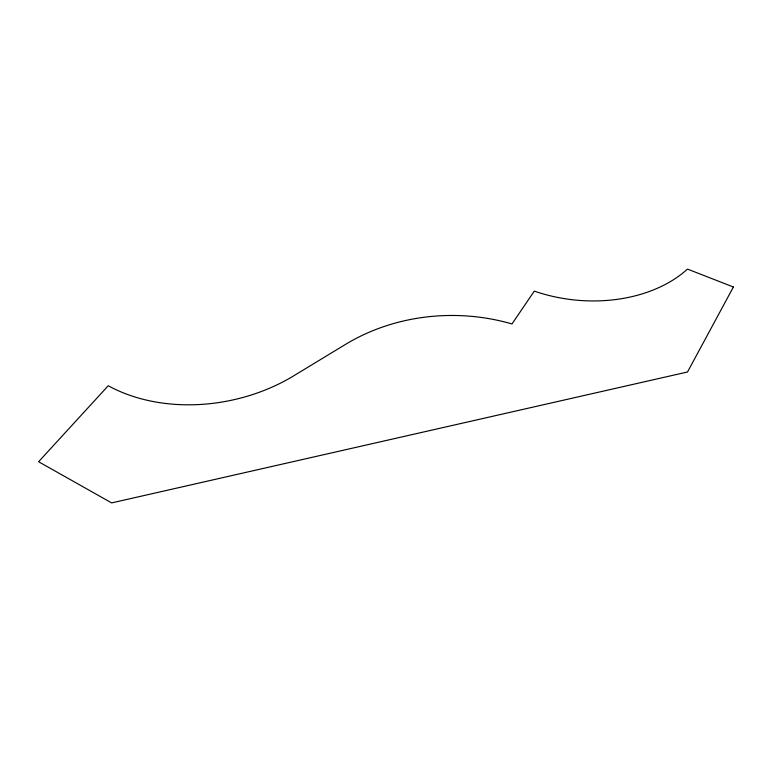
<?xml version="1.0" encoding="UTF-8"?>
<svg xmlns="http://www.w3.org/2000/svg" width="772" height="772" viewBox="0 0 772 772"><rect width="100%" height="100%" fill="white"/><g stroke="black" fill="none" stroke-linecap="round" stroke-linejoin="round"><path stroke-width="1.16" d="M733.4 287.001L687.514 371.988L111.641 502.91L38.6 461.733L108.254 385.749A154.043 113.05 -11.9 0 0 293.785 375.79L345.538 344.38A186.071 159.042 2.6 0 1 512 323.941L534.282 291.112A129.204 90.71 6.1 0 0 687.476 269.09L733.4 287.001"/></g></svg>
